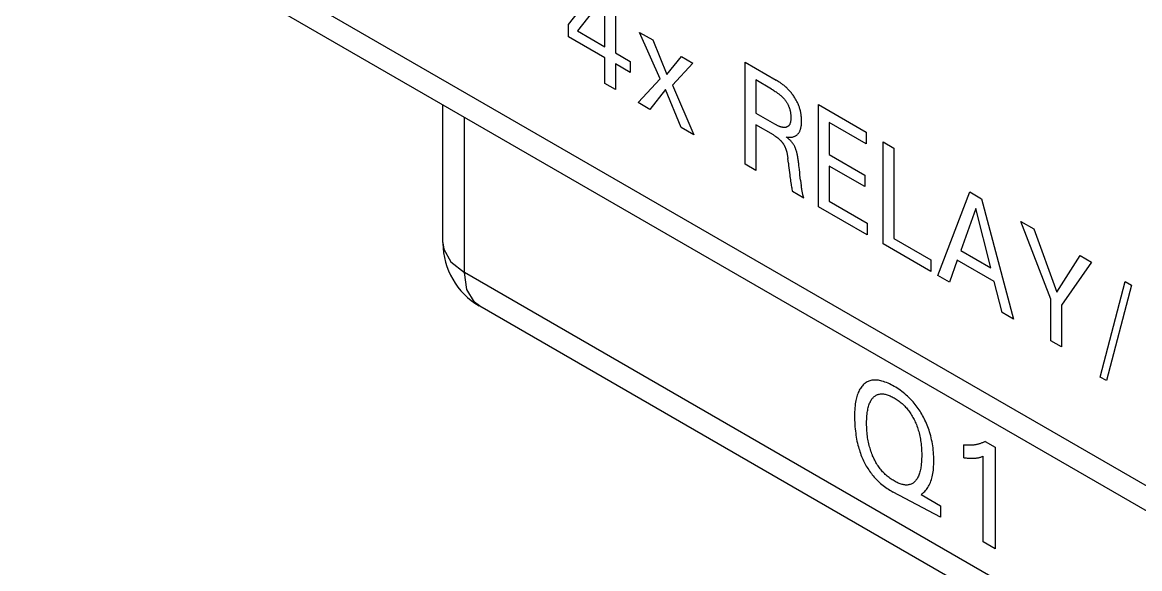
# Model space of a CAD drawing. Extents: x 0 to 420, y 0 to 297.
# Drawn here: x 165.49 to 180.68, y 142.13 to 149.56 of the extents above; entities that cross this region are included whole.
import ezdxf

# ---------------------------------------------------------------- set-up
doc = ezdxf.new("R2010")
doc.units = 0
doc.header["$LTSCALE"] = 23.1
doc.layers.add('40000_ISO', color=7, linetype='CONTINUOUS')

msp = doc.modelspace()

# ---------------------------------------------------------------- linework, layer by layer
at = {"layer": '40000_ISO', "color": 7, "linetype": 'CONTINUOUS'}
for p, q in [((189.18, 138.397), (165.492, 152.073)), ((189.387, 137.939), (165.699, 151.615)), ((172.917, 149.525), (173.386, 150.128)), ((173.554, 150.031), (173.554, 149.142)), ((173.412, 149.916), (173.041, 149.438)), ((173.412, 149.224), (173.412, 149.916)), ((172.917, 149.358), (172.917, 149.525)), ((173.412, 149.072), (172.917, 149.358)), ((173.041, 149.438), (173.412, 149.224)), ((174.163, 148.786), (173.884, 149.419)), ((173.884, 149.419), (174.064, 149.316)), ((174.064, 149.316), (174.256, 148.848)), ((173.412, 148.725), (173.412, 149.072)), ((173.554, 149.142), (173.755, 149.025)), ((173.755, 149.025), (173.755, 148.874)), ((174.256, 148.848), (174.451, 149.092)), ((174.451, 149.092), (174.608, 149.001)), ((175.317, 147.625), (175.317, 149.013)), ((175.317, 149.013), (175.741, 148.769)), ((173.554, 148.99), (173.554, 148.643)), ((173.755, 148.874), (173.554, 148.99)), ((174.608, 149.001), (174.33, 148.699)), ((173.554, 148.643), (173.412, 148.725)), ((173.864, 148.464), (174.163, 148.786)), ((175.462, 148.772), (175.462, 148.32)), ((175.677, 148.648), (175.462, 148.772)), ((175.754, 148.761), (175.741, 148.769)), ((175.767, 148.753), (175.754, 148.761)), ((175.78, 148.744), (175.767, 148.753)), ((175.793, 148.736), (175.78, 148.744)), ((175.806, 148.726), (175.793, 148.736)), ((175.819, 148.717), (175.806, 148.726)), ((175.832, 148.707), (175.819, 148.717)), ((174.235, 148.641), (174.024, 148.372)), ((174.448, 148.127), (174.235, 148.641)), ((174.33, 148.699), (174.62, 148.027)), ((175.677, 148.648), (175.69, 148.641)), ((175.69, 148.641), (175.702, 148.633)), ((175.702, 148.633), (175.714, 148.625)), ((175.714, 148.625), (175.727, 148.617)), ((175.727, 148.617), (175.739, 148.609)), ((175.739, 148.609), (175.751, 148.601)), ((175.751, 148.601), (175.76, 148.594)), ((175.76, 148.594), (175.769, 148.588)), ((175.769, 148.588), (175.777, 148.581)), ((175.777, 148.581), (175.786, 148.574)), ((175.786, 148.574), (175.795, 148.567)), ((175.795, 148.567), (175.803, 148.56)), ((175.803, 148.56), (175.812, 148.552)), ((175.843, 148.699), (175.832, 148.707)), ((175.853, 148.69), (175.843, 148.699)), ((175.863, 148.682), (175.853, 148.69)), ((175.873, 148.673), (175.863, 148.682)), ((175.883, 148.664), (175.873, 148.673)), ((175.892, 148.654), (175.883, 148.664)), ((175.902, 148.644), (175.892, 148.654)), ((175.912, 148.634), (175.902, 148.644)), ((175.921, 148.625), (175.912, 148.634)), ((175.929, 148.615), (175.921, 148.625)), ((175.938, 148.605), (175.929, 148.615)), ((175.947, 148.595), (175.938, 148.605)), ((175.955, 148.584), (175.947, 148.595)), ((175.963, 148.573), (175.955, 148.584)), ((175.971, 148.563), (175.963, 148.573)), ((175.979, 148.551), (175.971, 148.563)), ((171.209, 146.561), (171.209, 148.434)), ((174.024, 148.372), (173.864, 148.464)), ((175.812, 148.552), (175.818, 148.547)), ((175.818, 148.547), (175.824, 148.541)), ((175.824, 148.541), (175.83, 148.535)), ((175.83, 148.535), (175.835, 148.529)), ((175.835, 148.529), (175.841, 148.523)), ((175.841, 148.523), (175.847, 148.516)), ((175.847, 148.516), (175.853, 148.51)), ((175.853, 148.51), (175.858, 148.503)), ((175.858, 148.503), (175.863, 148.497)), ((175.863, 148.497), (175.868, 148.491)), ((175.868, 148.491), (175.872, 148.484)), ((175.872, 148.484), (175.877, 148.478)), ((175.877, 148.478), (175.881, 148.471)), ((175.881, 148.471), (175.885, 148.465)), ((175.885, 148.465), (175.889, 148.458)), ((175.889, 148.458), (175.893, 148.451)), ((175.893, 148.451), (175.897, 148.444)), ((175.897, 148.444), (175.9, 148.437)), ((175.9, 148.437), (175.904, 148.43)), ((175.904, 148.43), (175.907, 148.423)), ((175.907, 148.423), (175.91, 148.415)), ((175.91, 148.415), (175.913, 148.408)), ((175.913, 148.408), (175.916, 148.4)), ((175.986, 148.541), (175.979, 148.551)), ((175.992, 148.531), (175.986, 148.541)), ((175.999, 148.521), (175.992, 148.531)), ((176.005, 148.51), (175.999, 148.521)), ((176.011, 148.499), (176.005, 148.51)), ((176.017, 148.489), (176.011, 148.499)), ((176.023, 148.478), (176.017, 148.489)), ((176.028, 148.467), (176.023, 148.478)), ((176.033, 148.456), (176.028, 148.467)), ((176.038, 148.445), (176.033, 148.456)), ((176.043, 148.434), (176.038, 148.445)), ((176.048, 148.422), (176.043, 148.434)), ((176.052, 148.411), (176.048, 148.422)), ((176.056, 148.4), (176.052, 148.411)), ((176.316, 147.048), (176.316, 148.437)), ((176.316, 148.437), (176.964, 148.062)), ((171.502, 146.153), (171.502, 148.264)), ((175.462, 148.32), (175.716, 148.174)), ((175.916, 148.4), (175.919, 148.393)), ((175.919, 148.393), (175.921, 148.385)), ((175.921, 148.385), (175.924, 148.378)), ((175.924, 148.378), (175.926, 148.371)), ((175.926, 148.371), (175.928, 148.363)), ((175.928, 148.363), (175.93, 148.356)), ((175.93, 148.356), (175.931, 148.348)), ((175.931, 148.348), (175.933, 148.339)), ((175.933, 148.339), (175.935, 148.33)), ((175.935, 148.33), (175.936, 148.321)), ((175.936, 148.321), (175.937, 148.312)), ((175.937, 148.312), (175.938, 148.303)), ((175.938, 148.303), (175.939, 148.294)), ((175.939, 148.294), (175.94, 148.285)), ((175.94, 148.285), (175.94, 148.276)), ((175.94, 148.276), (175.94, 148.267)), ((175.94, 148.267), (175.94, 148.259)), ((175.94, 148.259), (175.94, 148.252)), ((176.059, 148.388), (176.056, 148.4)), ((176.063, 148.377), (176.059, 148.388)), ((176.066, 148.366), (176.063, 148.377)), ((176.069, 148.354), (176.066, 148.366)), ((176.072, 148.343), (176.069, 148.354)), ((176.074, 148.332), (176.072, 148.343)), ((176.077, 148.318), (176.074, 148.332)), ((176.079, 148.305), (176.077, 148.318)), ((176.081, 148.291), (176.079, 148.305)), ((176.082, 148.278), (176.081, 148.291)), ((176.084, 148.265), (176.082, 148.278)), ((176.085, 148.252), (176.084, 148.265)), ((174.62, 148.027), (174.448, 148.127)), ((175.462, 148.163), (175.462, 147.541)), ((175.702, 148.025), (175.462, 148.163)), ((175.724, 148.17), (175.716, 148.174)), ((175.732, 148.165), (175.724, 148.17)), ((175.739, 148.161), (175.732, 148.165)), ((175.747, 148.157), (175.739, 148.161)), ((175.755, 148.153), (175.747, 148.157)), ((175.763, 148.149), (175.755, 148.153)), ((175.771, 148.145), (175.763, 148.149)), ((175.779, 148.142), (175.771, 148.145)), ((175.787, 148.139), (175.779, 148.142)), ((175.795, 148.136), (175.787, 148.139)), ((175.803, 148.133), (175.795, 148.136)), ((175.81, 148.131), (175.803, 148.133)), ((175.818, 148.129), (175.81, 148.131)), ((175.826, 148.128), (175.818, 148.129)), ((175.833, 148.127), (175.826, 148.128)), ((175.841, 148.126), (175.833, 148.127)), ((175.846, 148.126), (175.841, 148.126)), ((175.85, 148.126), (175.846, 148.126)), ((175.855, 148.126), (175.85, 148.126)), ((175.86, 148.126), (175.855, 148.126)), ((175.865, 148.127), (175.86, 148.126)), ((175.87, 148.127), (175.865, 148.127)), ((175.874, 148.128), (175.87, 148.127)), ((175.879, 148.13), (175.874, 148.128)), ((175.883, 148.131), (175.879, 148.13)), ((175.887, 148.133), (175.883, 148.131)), ((175.891, 148.135), (175.887, 148.133)), ((175.895, 148.137), (175.891, 148.135)), ((175.899, 148.139), (175.895, 148.137)), ((175.903, 148.142), (175.899, 148.139)), ((175.906, 148.144), (175.903, 148.142)), ((175.909, 148.147), (175.906, 148.144)), ((175.912, 148.151), (175.909, 148.147)), ((175.915, 148.154), (175.912, 148.151)), ((175.918, 148.158), (175.915, 148.154)), ((175.921, 148.163), (175.918, 148.158)), ((175.924, 148.167), (175.921, 148.163)), ((175.926, 148.172), (175.924, 148.167)), ((175.928, 148.177), (175.926, 148.172)), ((175.93, 148.183), (175.928, 148.177)), ((175.932, 148.188), (175.93, 148.183)), ((175.933, 148.194), (175.932, 148.188)), ((175.935, 148.2), (175.933, 148.194)), ((175.936, 148.206), (175.935, 148.2)), ((175.937, 148.212), (175.936, 148.206)), ((175.938, 148.219), (175.937, 148.212)), ((175.939, 148.225), (175.938, 148.219)), ((175.94, 148.238), (175.939, 148.232)), ((175.939, 148.232), (175.939, 148.225)), ((175.94, 148.252), (175.94, 148.245)), ((175.94, 148.245), (175.94, 148.238)), ((176.07, 148.097), (176.072, 148.105)), ((176.072, 148.105), (176.075, 148.114)), ((176.075, 148.114), (176.077, 148.124)), ((176.077, 148.124), (176.079, 148.135)), ((176.079, 148.135), (176.081, 148.145)), ((176.081, 148.145), (176.083, 148.156)), ((176.083, 148.156), (176.084, 148.167)), ((176.084, 148.167), (176.085, 148.178)), ((176.085, 148.239), (176.085, 148.252)), ((176.086, 148.226), (176.085, 148.239)), ((176.085, 148.19), (176.086, 148.201)), ((176.085, 148.178), (176.085, 148.19)), ((176.086, 148.213), (176.086, 148.226)), ((176.086, 148.201), (176.086, 148.213)), ((176.461, 148.195), (176.461, 147.757)), ((176.964, 147.905), (176.461, 148.195)), ((175.702, 148.025), (175.708, 148.021)), ((175.708, 148.021), (175.715, 148.017)), ((175.715, 148.017), (175.721, 148.013)), ((175.721, 148.013), (175.727, 148.009)), ((175.727, 148.009), (175.733, 148.005)), ((175.733, 148.005), (175.74, 148.001)), ((175.74, 148.001), (175.746, 147.996)), ((175.746, 147.996), (175.752, 147.992)), ((175.752, 147.992), (175.758, 147.987)), ((175.758, 147.987), (175.763, 147.984)), ((175.763, 147.984), (175.767, 147.98)), ((175.767, 147.98), (175.772, 147.976)), ((175.772, 147.976), (175.777, 147.972)), ((175.777, 147.972), (175.781, 147.968)), ((175.781, 147.968), (175.786, 147.964)), ((175.786, 147.964), (175.79, 147.96)), ((175.79, 147.96), (175.795, 147.955)), ((175.795, 147.955), (175.799, 147.951)), ((175.799, 147.951), (175.804, 147.946)), ((175.884, 147.991), (175.876, 147.997)), ((175.876, 147.997), (175.886, 147.995)), ((175.893, 147.984), (175.884, 147.991)), ((175.886, 147.995), (175.896, 147.994)), ((175.902, 147.977), (175.893, 147.984)), ((175.896, 147.994), (175.906, 147.993)), ((175.91, 147.97), (175.902, 147.977)), ((175.906, 147.993), (175.916, 147.992)), ((175.919, 147.962), (175.91, 147.97)), ((175.916, 147.992), (175.926, 147.992)), ((175.925, 147.957), (175.919, 147.962)), ((175.931, 147.951), (175.925, 147.957)), ((175.926, 147.992), (175.935, 147.993)), ((175.937, 147.945), (175.931, 147.951)), ((175.935, 147.993), (175.945, 147.993)), ((175.945, 147.993), (175.954, 147.995)), ((175.954, 147.995), (175.962, 147.996)), ((175.962, 147.996), (175.971, 147.998)), ((175.971, 147.998), (175.979, 148.001)), ((175.979, 148.001), (175.987, 148.004)), ((175.987, 148.004), (175.994, 148.007)), ((175.994, 148.007), (176.001, 148.01)), ((176.001, 148.01), (176.007, 148.014)), ((176.007, 148.014), (176.014, 148.018)), ((176.014, 148.018), (176.02, 148.023)), ((176.02, 148.023), (176.026, 148.027)), ((176.026, 148.027), (176.032, 148.033)), ((176.032, 148.033), (176.037, 148.038)), ((176.037, 148.038), (176.042, 148.044)), ((176.042, 148.044), (176.047, 148.051)), ((176.047, 148.051), (176.051, 148.058)), ((176.051, 148.058), (176.056, 148.065)), ((176.056, 148.065), (176.06, 148.072)), ((176.06, 148.072), (176.063, 148.08)), ((176.063, 148.08), (176.067, 148.088)), ((176.067, 148.088), (176.07, 148.097)), ((176.964, 148.062), (176.964, 147.905)), ((175.804, 147.946), (175.807, 147.943)), ((175.807, 147.943), (175.81, 147.939)), ((175.81, 147.939), (175.814, 147.935)), ((175.814, 147.935), (175.817, 147.931)), ((175.817, 147.931), (175.82, 147.927)), ((175.82, 147.927), (175.824, 147.923)), ((175.824, 147.923), (175.827, 147.919)), ((175.827, 147.919), (175.83, 147.915)), ((175.83, 147.915), (175.833, 147.91)), ((175.833, 147.91), (175.836, 147.906)), ((175.836, 147.906), (175.839, 147.901)), ((175.839, 147.901), (175.842, 147.897)), ((175.842, 147.897), (175.844, 147.892)), ((175.844, 147.892), (175.847, 147.887)), ((175.847, 147.887), (175.85, 147.882)), ((175.85, 147.882), (175.852, 147.877)), ((175.852, 147.877), (175.855, 147.872)), ((175.855, 147.872), (175.857, 147.867)), ((175.857, 147.867), (175.86, 147.862)), ((175.86, 147.862), (175.862, 147.857)), ((175.862, 147.857), (175.864, 147.852)), ((175.864, 147.852), (175.866, 147.846)), ((175.866, 147.846), (175.869, 147.84)), ((175.869, 147.84), (175.871, 147.833)), ((175.871, 147.833), (175.873, 147.826)), ((175.873, 147.826), (175.875, 147.82)), ((175.875, 147.82), (175.878, 147.813)), ((175.878, 147.813), (175.879, 147.806)), ((175.879, 147.806), (175.881, 147.8)), ((175.881, 147.8), (175.883, 147.793)), ((175.942, 147.939), (175.937, 147.945)), ((175.948, 147.932), (175.942, 147.939)), ((175.954, 147.926), (175.948, 147.932)), ((175.958, 147.92), (175.954, 147.926)), ((175.963, 147.914), (175.958, 147.92)), ((175.968, 147.908), (175.963, 147.914)), ((175.972, 147.902), (175.968, 147.908)), ((175.976, 147.895), (175.972, 147.902)), ((175.98, 147.888), (175.976, 147.895)), ((175.984, 147.882), (175.98, 147.888)), ((175.988, 147.875), (175.984, 147.882)), ((175.992, 147.868), (175.988, 147.875)), ((175.995, 147.86), (175.992, 147.868)), ((175.998, 147.853), (175.995, 147.86)), ((176.001, 147.846), (175.998, 147.853)), ((176.004, 147.839), (176.001, 147.846)), ((176.007, 147.831), (176.004, 147.839)), ((176.009, 147.824), (176.007, 147.831)), ((176.013, 147.813), (176.009, 147.824)), ((176.016, 147.803), (176.013, 147.813)), ((176.019, 147.792), (176.016, 147.803)), ((177.195, 146.541), (177.195, 147.929)), ((177.195, 147.929), (177.34, 147.845)), ((177.34, 147.845), (177.34, 146.614)), ((175.883, 147.793), (175.885, 147.787)), ((175.885, 147.787), (175.886, 147.78)), ((175.886, 147.78), (175.888, 147.771)), ((175.888, 147.771), (175.89, 147.762)), ((175.89, 147.762), (175.892, 147.754)), ((175.892, 147.754), (175.893, 147.745)), ((175.893, 147.745), (175.894, 147.736)), ((175.894, 147.736), (175.896, 147.728)), ((175.896, 147.728), (175.897, 147.719)), ((175.897, 147.719), (175.898, 147.711)), ((175.898, 147.711), (175.899, 147.702)), ((175.906, 147.64), (175.899, 147.702)), ((176.022, 147.782), (176.019, 147.792)), ((176.025, 147.771), (176.022, 147.782)), ((176.027, 147.761), (176.025, 147.771)), ((176.029, 147.75), (176.027, 147.761)), ((176.032, 147.74), (176.029, 147.75)), ((176.034, 147.725), (176.032, 147.74)), ((176.037, 147.71), (176.034, 147.725)), ((176.039, 147.695), (176.037, 147.71)), ((176.041, 147.681), (176.039, 147.695)), ((176.043, 147.666), (176.041, 147.681)), ((176.045, 147.651), (176.043, 147.666)), ((176.047, 147.637), (176.045, 147.651)), ((176.461, 147.757), (176.945, 147.478)), ((175.462, 147.541), (175.317, 147.625)), ((175.906, 147.64), (175.909, 147.609)), ((175.909, 147.609), (175.913, 147.577)), ((175.913, 147.577), (175.917, 147.545)), ((175.917, 147.545), (175.921, 147.513)), ((175.921, 147.513), (175.925, 147.48)), ((176.05, 147.609), (176.047, 147.637)), ((176.056, 147.553), (176.05, 147.609)), ((176.06, 147.515), (176.056, 147.553)), ((176.064, 147.478), (176.06, 147.515)), ((176.461, 147.6), (176.461, 147.122)), ((176.945, 147.321), (176.461, 147.6)), ((175.925, 147.48), (175.927, 147.459)), ((175.927, 147.459), (175.93, 147.438)), ((175.93, 147.438), (175.933, 147.416)), ((175.933, 147.416), (175.936, 147.395)), ((175.936, 147.395), (175.94, 147.373)), ((175.94, 147.373), (175.943, 147.352)), ((175.943, 147.352), (175.946, 147.335)), ((176.072, 147.409), (176.064, 147.478)), ((176.072, 147.409), (176.082, 147.333)), ((176.945, 147.478), (176.945, 147.321)), ((175.946, 147.335), (175.949, 147.319)), ((175.949, 147.319), (175.952, 147.303)), ((175.952, 147.303), (175.955, 147.287)), ((175.955, 147.287), (175.958, 147.27)), ((175.958, 147.27), (175.961, 147.254)), ((176.116, 147.165), (175.961, 147.254)), ((176.083, 147.323), (176.082, 147.333)), ((176.085, 147.313), (176.083, 147.323)), ((176.086, 147.303), (176.085, 147.313)), ((176.088, 147.292), (176.086, 147.303)), ((176.09, 147.282), (176.088, 147.292)), ((176.091, 147.272), (176.09, 147.282)), ((176.093, 147.264), (176.091, 147.272)), ((176.094, 147.257), (176.093, 147.264)), ((176.095, 147.25), (176.094, 147.257)), ((176.097, 147.242), (176.095, 147.25)), ((176.098, 147.235), (176.097, 147.242)), ((176.1, 147.227), (176.098, 147.235)), ((176.101, 147.22), (176.1, 147.227)), ((176.103, 147.212), (176.101, 147.22)), ((176.104, 147.206), (176.103, 147.212)), ((176.106, 147.2), (176.104, 147.206)), ((176.107, 147.195), (176.106, 147.2)), ((176.109, 147.189), (176.107, 147.195)), ((177.936, 146.113), (178.373, 147.249)), ((178.373, 147.249), (178.532, 147.157)), ((176.111, 147.183), (176.109, 147.189)), ((176.112, 147.177), (176.111, 147.183)), ((176.114, 147.171), (176.112, 147.177)), ((176.116, 147.165), (176.114, 147.171)), ((176.978, 146.666), (176.316, 147.048)), ((176.461, 147.122), (176.978, 146.824)), ((178.532, 147.157), (178.969, 145.517)), ((178.453, 147.023), (178.25, 146.451)), ((178.658, 146.216), (178.453, 147.023)), ((176.978, 146.824), (176.978, 146.666)), ((179.473, 145.791), (179.065, 146.849)), ((179.065, 146.849), (179.243, 146.747)), ((179.243, 146.747), (179.556, 145.888)), ((177.34, 146.614), (177.843, 146.324)), ((171.209, 146.561), (171.21, 146.557)), ((171.21, 146.557), (171.221, 146.472)), ((171.221, 146.472), (171.318, 146.3)), ((177.843, 146.167), (177.195, 146.541)), ((178.25, 146.451), (178.658, 146.216)), ((171.318, 146.3), (171.502, 146.153)), ((177.843, 146.324), (177.843, 146.167)), ((178.203, 146.321), (178.097, 146.02)), ((178.704, 146.032), (178.203, 146.321)), ((179.556, 145.888), (179.871, 146.384)), ((180.025, 146.295), (179.618, 145.708)), ((179.871, 146.384), (180.025, 146.295)), ((171.537, 145.92), (171.502, 146.153)), ((195.191, 132.477), (171.502, 146.153)), ((178.097, 146.02), (177.936, 146.113)), ((178.811, 145.608), (178.704, 146.032)), ((180.147, 144.732), (180.485, 146.029)), ((180.571, 145.98), (180.233, 144.683)), ((180.485, 146.029), (180.571, 145.98)), ((171.638, 145.75), (171.537, 145.92)), ((171.705, 145.698), (171.638, 145.75)), ((171.71, 145.695), (171.705, 145.698)), ((195.398, 132.019), (171.71, 145.695)), ((179.473, 145.226), (179.473, 145.791)), ((179.618, 145.708), (179.618, 145.142)), ((178.969, 145.517), (178.811, 145.608)), ((179.618, 145.142), (179.473, 145.226)), ((176.913, 144.614), (176.903, 144.603)), ((176.923, 144.625), (176.913, 144.614)), ((176.934, 144.635), (176.923, 144.625)), ((176.944, 144.643), (176.934, 144.635)), ((176.955, 144.651), (176.944, 144.643)), ((176.966, 144.659), (176.955, 144.651)), ((176.978, 144.665), (176.966, 144.659)), ((176.99, 144.671), (176.978, 144.665)), ((177.002, 144.676), (176.99, 144.671)), ((177.015, 144.681), (177.002, 144.676)), ((177.028, 144.684), (177.015, 144.681)), ((177.042, 144.687), (177.028, 144.684)), ((177.056, 144.689), (177.042, 144.687)), ((177.07, 144.69), (177.056, 144.689)), ((177.085, 144.691), (177.07, 144.69)), ((177.1, 144.69), (177.085, 144.691)), ((177.115, 144.689), (177.1, 144.69)), ((177.131, 144.687), (177.115, 144.689)), ((177.147, 144.684), (177.131, 144.687)), ((177.162, 144.681), (177.147, 144.684)), ((177.178, 144.677), (177.162, 144.681)), ((177.199, 144.671), (177.178, 144.677)), ((177.219, 144.664), (177.199, 144.671)), ((177.24, 144.656), (177.219, 144.664)), ((177.261, 144.647), (177.24, 144.656)), ((177.281, 144.638), (177.261, 144.647)), ((177.302, 144.627), (177.281, 144.638)), ((177.323, 144.616), (177.302, 144.627)), ((177.344, 144.604), (177.323, 144.616)), ((180.233, 144.683), (180.147, 144.732)), ((176.837, 144.468), (176.832, 144.45)), ((176.843, 144.486), (176.837, 144.468)), ((176.849, 144.503), (176.843, 144.486)), ((176.855, 144.52), (176.849, 144.503)), ((176.863, 144.536), (176.855, 144.52)), ((176.87, 144.551), (176.863, 144.536)), ((176.877, 144.565), (176.87, 144.551)), ((176.885, 144.578), (176.877, 144.565)), ((176.894, 144.591), (176.885, 144.578)), ((176.903, 144.603), (176.894, 144.591)), ((177.058, 144.451), (177.065, 144.458)), ((177.065, 144.458), (177.073, 144.465)), ((177.073, 144.465), (177.081, 144.472)), ((177.081, 144.472), (177.089, 144.478)), ((177.089, 144.478), (177.098, 144.483)), ((177.098, 144.483), (177.107, 144.488)), ((177.107, 144.488), (177.117, 144.492)), ((177.117, 144.492), (177.126, 144.496)), ((177.126, 144.496), (177.136, 144.498)), ((177.136, 144.498), (177.146, 144.5)), ((177.146, 144.5), (177.157, 144.502)), ((177.157, 144.502), (177.168, 144.502)), ((177.168, 144.502), (177.179, 144.502)), ((177.179, 144.502), (177.19, 144.502)), ((177.19, 144.502), (177.201, 144.501)), ((177.201, 144.501), (177.212, 144.499)), ((177.212, 144.499), (177.224, 144.497)), ((177.224, 144.497), (177.237, 144.494)), ((177.237, 144.494), (177.25, 144.49)), ((177.25, 144.49), (177.263, 144.485)), ((177.263, 144.485), (177.277, 144.48)), ((177.277, 144.48), (177.29, 144.475)), ((177.29, 144.475), (177.304, 144.468)), ((177.304, 144.468), (177.317, 144.462)), ((177.317, 144.462), (177.331, 144.454)), ((177.365, 144.592), (177.344, 144.604)), ((177.386, 144.579), (177.365, 144.592)), ((177.406, 144.566), (177.386, 144.579)), ((177.427, 144.551), (177.406, 144.566)), ((177.447, 144.536), (177.427, 144.551)), ((177.468, 144.521), (177.447, 144.536)), ((177.488, 144.504), (177.468, 144.521)), ((177.508, 144.487), (177.488, 144.504)), ((177.524, 144.473), (177.508, 144.487)), ((177.54, 144.458), (177.524, 144.473)), ((177.555, 144.443), (177.54, 144.458)), ((176.81, 144.313), (176.808, 144.286)), ((176.813, 144.34), (176.81, 144.313)), ((176.816, 144.366), (176.813, 144.34)), ((176.82, 144.392), (176.816, 144.366)), ((176.823, 144.412), (176.82, 144.392)), ((176.828, 144.431), (176.823, 144.412)), ((176.832, 144.45), (176.828, 144.431)), ((176.988, 144.3), (176.992, 144.316)), ((176.992, 144.316), (176.996, 144.332)), ((176.996, 144.332), (177.001, 144.347)), ((177.001, 144.347), (177.006, 144.362)), ((177.006, 144.362), (177.011, 144.375)), ((177.011, 144.375), (177.017, 144.387)), ((177.017, 144.387), (177.023, 144.4)), ((177.023, 144.4), (177.029, 144.411)), ((177.029, 144.411), (177.036, 144.422)), ((177.036, 144.422), (177.043, 144.433)), ((177.043, 144.433), (177.051, 144.443)), ((177.051, 144.443), (177.058, 144.451)), ((177.331, 144.454), (177.344, 144.447)), ((177.344, 144.447), (177.358, 144.439)), ((177.358, 144.439), (177.371, 144.43)), ((177.371, 144.43), (177.385, 144.421)), ((177.385, 144.421), (177.398, 144.412)), ((177.398, 144.412), (177.412, 144.402)), ((177.412, 144.402), (177.425, 144.392)), ((177.425, 144.392), (177.438, 144.381)), ((177.438, 144.381), (177.452, 144.37)), ((177.452, 144.37), (177.465, 144.358)), ((177.465, 144.358), (177.476, 144.347)), ((177.476, 144.347), (177.488, 144.335)), ((177.488, 144.335), (177.499, 144.323)), ((177.499, 144.323), (177.51, 144.311)), ((177.51, 144.311), (177.521, 144.298)), ((177.571, 144.427), (177.555, 144.443)), ((177.586, 144.411), (177.571, 144.427)), ((177.601, 144.395), (177.586, 144.411)), ((177.616, 144.377), (177.601, 144.395)), ((177.63, 144.36), (177.616, 144.377)), ((177.644, 144.342), (177.63, 144.36)), ((177.658, 144.324), (177.644, 144.342)), ((177.671, 144.305), (177.658, 144.324)), ((177.683, 144.287), (177.671, 144.305)), ((176.807, 144.258), (176.806, 144.23)), ((176.806, 144.23), (176.806, 144.202)), ((176.806, 144.202), (176.806, 144.173)), ((176.806, 144.173), (176.806, 144.144)), ((176.808, 144.286), (176.807, 144.258)), ((176.97, 144.13), (176.971, 144.154)), ((176.971, 144.154), (176.972, 144.179)), ((176.972, 144.179), (176.974, 144.203)), ((176.974, 144.203), (176.976, 144.226)), ((176.976, 144.226), (176.979, 144.249)), ((176.979, 144.249), (176.982, 144.266)), ((176.982, 144.266), (176.985, 144.283)), ((176.985, 144.283), (176.988, 144.3)), ((177.521, 144.298), (177.532, 144.285)), ((177.532, 144.285), (177.543, 144.272)), ((177.543, 144.272), (177.553, 144.258)), ((177.553, 144.258), (177.563, 144.244)), ((177.563, 144.244), (177.572, 144.229)), ((177.572, 144.229), (177.582, 144.214)), ((177.582, 144.214), (177.591, 144.199)), ((177.591, 144.199), (177.6, 144.183)), ((177.6, 144.183), (177.608, 144.168)), ((177.608, 144.168), (177.616, 144.152)), ((177.616, 144.152), (177.624, 144.136)), ((177.696, 144.267), (177.683, 144.287)), ((177.708, 144.248), (177.696, 144.267)), ((177.72, 144.228), (177.708, 144.248)), ((177.731, 144.208), (177.72, 144.228)), ((177.742, 144.188), (177.731, 144.208)), ((177.752, 144.168), (177.742, 144.188)), ((177.763, 144.146), (177.752, 144.168)), ((176.806, 144.144), (176.808, 144.114)), ((176.808, 144.114), (176.809, 144.085)), ((176.809, 144.085), (176.811, 144.055)), ((176.811, 144.055), (176.814, 144.025)), ((176.814, 144.025), (176.817, 143.994)), ((176.97, 144.105), (176.97, 144.13)), ((176.97, 144.079), (176.97, 144.105)), ((176.971, 144.054), (176.97, 144.079)), ((176.972, 144.028), (176.971, 144.054)), ((176.974, 144.001), (176.972, 144.028)), ((176.976, 143.975), (176.974, 144.001)), ((177.624, 144.136), (177.631, 144.12)), ((177.631, 144.12), (177.638, 144.104)), ((177.638, 144.104), (177.646, 144.085)), ((177.646, 144.085), (177.653, 144.066)), ((177.653, 144.066), (177.66, 144.047)), ((177.66, 144.047), (177.666, 144.028)), ((177.666, 144.028), (177.672, 144.009)), ((177.672, 144.009), (177.678, 143.99)), ((177.773, 144.123), (177.763, 144.146)), ((177.783, 144.101), (177.773, 144.123)), ((177.793, 144.079), (177.783, 144.101)), ((177.802, 144.056), (177.793, 144.079)), ((177.81, 144.033), (177.802, 144.056)), ((177.818, 144.011), (177.81, 144.033)), ((177.825, 143.988), (177.818, 144.011)), ((176.817, 143.994), (176.821, 143.968)), ((176.821, 143.968), (176.825, 143.941)), ((176.825, 143.941), (176.829, 143.914)), ((176.829, 143.914), (176.834, 143.887)), ((176.834, 143.887), (176.839, 143.859)), ((176.839, 143.859), (176.846, 143.832)), ((176.979, 143.948), (176.976, 143.975)), ((176.981, 143.928), (176.979, 143.948)), ((176.984, 143.907), (176.981, 143.928)), ((176.988, 143.886), (176.984, 143.907)), ((176.991, 143.865), (176.988, 143.886)), ((176.996, 143.844), (176.991, 143.865)), ((177.678, 143.99), (177.683, 143.971)), ((177.683, 143.971), (177.688, 143.95)), ((177.688, 143.95), (177.693, 143.929)), ((177.693, 143.929), (177.697, 143.909)), ((177.697, 143.909), (177.701, 143.888)), ((177.701, 143.888), (177.704, 143.868)), ((177.704, 143.868), (177.707, 143.847)), ((177.707, 143.847), (177.71, 143.827)), ((177.833, 143.96), (177.825, 143.988)), ((177.841, 143.933), (177.833, 143.96)), ((177.848, 143.905), (177.841, 143.933)), ((177.854, 143.878), (177.848, 143.905)), ((177.86, 143.851), (177.854, 143.878)), ((177.865, 143.824), (177.86, 143.851)), ((178.572, 143.851), (178.564, 143.846)), ((178.58, 143.855), (178.572, 143.851)), ((178.58, 143.855), (178.717, 143.776)), ((176.846, 143.832), (176.852, 143.804)), ((176.852, 143.804), (176.858, 143.783)), ((176.858, 143.783), (176.864, 143.761)), ((176.864, 143.761), (176.871, 143.74)), ((176.871, 143.74), (176.878, 143.718)), ((176.878, 143.718), (176.885, 143.696)), ((176.885, 143.696), (176.893, 143.675)), ((177, 143.823), (176.996, 143.844)), ((177.005, 143.802), (177, 143.823)), ((177.01, 143.783), (177.005, 143.802)), ((177.016, 143.764), (177.01, 143.783)), ((177.022, 143.745), (177.016, 143.764)), ((177.028, 143.725), (177.022, 143.745)), ((177.035, 143.706), (177.028, 143.725)), ((177.042, 143.687), (177.035, 143.706)), ((177.71, 143.827), (177.713, 143.801)), ((177.713, 143.801), (177.715, 143.775)), ((177.715, 143.775), (177.717, 143.749)), ((177.717, 143.749), (177.718, 143.723)), ((177.718, 143.723), (177.719, 143.698)), ((177.719, 143.698), (177.719, 143.673)), ((177.869, 143.797), (177.865, 143.824)), ((177.873, 143.767), (177.869, 143.797)), ((177.876, 143.737), (177.873, 143.767)), ((177.879, 143.708), (177.876, 143.737)), ((177.881, 143.679), (177.879, 143.708)), ((178.292, 143.635), (178.292, 143.808)), ((178.303, 143.807), (178.292, 143.808)), ((178.314, 143.805), (178.303, 143.807)), ((178.324, 143.805), (178.314, 143.805)), ((178.335, 143.804), (178.324, 143.805)), ((178.345, 143.803), (178.335, 143.804)), ((178.356, 143.803), (178.345, 143.803)), ((178.366, 143.803), (178.356, 143.803)), ((178.376, 143.803), (178.366, 143.803)), ((178.386, 143.803), (178.376, 143.803)), ((178.396, 143.804), (178.386, 143.803)), ((178.406, 143.805), (178.396, 143.804)), ((178.416, 143.806), (178.406, 143.805)), ((178.426, 143.807), (178.416, 143.806)), ((178.436, 143.808), (178.426, 143.807)), ((178.445, 143.809), (178.436, 143.808)), ((178.455, 143.811), (178.445, 143.809)), ((178.464, 143.813), (178.455, 143.811)), ((178.474, 143.815), (178.464, 143.813)), ((178.483, 143.817), (178.474, 143.815)), ((178.492, 143.82), (178.483, 143.817)), ((178.502, 143.822), (178.492, 143.82)), ((178.511, 143.825), (178.502, 143.822)), ((178.52, 143.828), (178.511, 143.825)), ((178.529, 143.832), (178.52, 143.828)), ((178.538, 143.835), (178.529, 143.832)), ((178.546, 143.839), (178.538, 143.835)), ((178.555, 143.842), (178.546, 143.839)), ((178.564, 143.846), (178.555, 143.842)), ((178.717, 143.776), (178.717, 142.396)), ((176.893, 143.675), (176.902, 143.653)), ((176.902, 143.653), (176.911, 143.632)), ((176.911, 143.632), (176.919, 143.613)), ((176.919, 143.613), (176.927, 143.594)), ((176.927, 143.594), (176.936, 143.576)), ((176.936, 143.576), (176.946, 143.557)), ((176.946, 143.557), (176.956, 143.539)), ((177.049, 143.668), (177.042, 143.687)), ((177.052, 143.662), (177.049, 143.668)), ((177.059, 143.646), (177.052, 143.662)), ((177.066, 143.63), (177.059, 143.646)), ((177.073, 143.615), (177.066, 143.63)), ((177.081, 143.599), (177.073, 143.615)), ((177.089, 143.584), (177.081, 143.599)), ((177.097, 143.569), (177.089, 143.584)), ((177.106, 143.554), (177.097, 143.569)), ((177.115, 143.539), (177.106, 143.554)), ((177.713, 143.549), (177.71, 143.525)), ((177.715, 143.573), (177.713, 143.549)), ((177.717, 143.597), (177.715, 143.573)), ((177.718, 143.622), (177.717, 143.597)), ((177.719, 143.647), (177.718, 143.622)), ((177.719, 143.673), (177.719, 143.647)), ((177.882, 143.65), (177.881, 143.679)), ((177.883, 143.622), (177.882, 143.65)), ((177.882, 143.542), (177.883, 143.567)), ((177.883, 143.593), (177.883, 143.622)), ((177.883, 143.567), (177.883, 143.593)), ((178.292, 143.635), (178.307, 143.633)), ((178.307, 143.633), (178.322, 143.631)), ((178.322, 143.631), (178.337, 143.63)), ((178.337, 143.63), (178.352, 143.629)), ((178.352, 143.629), (178.366, 143.628)), ((178.366, 143.628), (178.377, 143.627)), ((178.377, 143.627), (178.388, 143.627)), ((178.388, 143.627), (178.398, 143.627)), ((178.398, 143.627), (178.409, 143.627)), ((178.409, 143.627), (178.419, 143.627)), ((178.419, 143.627), (178.43, 143.628)), ((178.43, 143.628), (178.439, 143.628)), ((178.439, 143.628), (178.448, 143.629)), ((178.448, 143.629), (178.457, 143.63)), ((178.457, 143.63), (178.466, 143.631)), ((178.466, 143.631), (178.474, 143.632)), ((178.474, 143.632), (178.483, 143.634)), ((178.483, 143.634), (178.491, 143.635)), ((178.491, 143.635), (178.498, 143.637)), ((178.498, 143.637), (178.506, 143.639)), ((178.506, 143.639), (178.514, 143.641)), ((178.514, 143.641), (178.522, 143.643)), ((178.522, 143.643), (178.53, 143.646)), ((178.53, 143.646), (178.543, 143.65)), ((178.543, 143.65), (178.556, 143.655)), ((178.556, 142.489), (178.556, 143.655)), ((176.956, 143.539), (176.966, 143.521)), ((176.966, 143.521), (176.976, 143.503)), ((176.976, 143.503), (176.987, 143.486)), ((176.987, 143.486), (176.998, 143.468)), ((176.998, 143.468), (177.01, 143.451)), ((177.01, 143.451), (177.022, 143.435)), ((177.022, 143.435), (177.034, 143.419)), ((177.034, 143.419), (177.046, 143.403)), ((177.046, 143.403), (177.059, 143.387)), ((177.125, 143.525), (177.115, 143.539)), ((177.134, 143.51), (177.125, 143.525)), ((177.145, 143.496), (177.134, 143.51)), ((177.155, 143.483), (177.145, 143.496)), ((177.166, 143.469), (177.155, 143.483)), ((177.177, 143.456), (177.166, 143.469)), ((177.188, 143.444), (177.177, 143.456)), ((177.199, 143.432), (177.188, 143.444)), ((177.211, 143.42), (177.199, 143.432)), ((177.223, 143.408), (177.211, 143.42)), ((177.236, 143.396), (177.223, 143.408)), ((177.249, 143.385), (177.236, 143.396)), ((177.679, 143.397), (177.673, 143.384)), ((177.684, 143.41), (177.679, 143.397)), ((177.689, 143.425), (177.684, 143.41)), ((177.694, 143.441), (177.689, 143.425)), ((177.698, 143.457), (177.694, 143.441)), ((177.701, 143.474), (177.698, 143.457)), ((177.705, 143.491), (177.701, 143.474)), ((177.708, 143.508), (177.705, 143.491)), ((177.71, 143.525), (177.708, 143.508)), ((177.861, 143.376), (177.866, 143.396)), ((177.866, 143.396), (177.87, 143.419)), ((177.87, 143.419), (177.874, 143.443)), ((177.874, 143.443), (177.877, 143.467)), ((177.877, 143.467), (177.879, 143.492)), ((177.879, 143.492), (177.881, 143.516)), ((177.881, 143.516), (177.882, 143.542)), ((177.059, 143.387), (177.072, 143.372)), ((177.072, 143.372), (177.086, 143.357)), ((177.086, 143.357), (177.099, 143.343)), ((177.099, 143.343), (177.113, 143.329)), ((177.113, 143.329), (177.127, 143.315)), ((177.127, 143.315), (177.141, 143.302)), ((177.141, 143.302), (177.158, 143.286)), ((177.158, 143.286), (177.176, 143.271)), ((177.176, 143.271), (177.194, 143.257)), ((177.194, 143.257), (177.212, 143.243)), ((177.212, 143.243), (177.23, 143.23)), ((177.262, 143.374), (177.249, 143.385)), ((177.276, 143.364), (177.262, 143.374)), ((177.289, 143.354), (177.276, 143.364)), ((177.303, 143.344), (177.289, 143.354)), ((177.317, 143.335), (177.303, 143.344)), ((177.33, 143.327), (177.317, 143.335)), ((177.344, 143.318), (177.33, 143.327)), ((177.358, 143.311), (177.344, 143.318)), ((177.372, 143.304), (177.358, 143.311)), ((177.385, 143.297), (177.372, 143.304)), ((177.399, 143.29), (177.385, 143.297)), ((177.412, 143.285), (177.399, 143.29)), ((177.426, 143.28), (177.412, 143.285)), ((177.439, 143.275), (177.426, 143.28)), ((177.452, 143.271), (177.439, 143.275)), ((177.466, 143.268), (177.452, 143.271)), ((177.477, 143.266), (177.466, 143.268)), ((177.489, 143.264), (177.477, 143.266)), ((177.5, 143.263), (177.489, 143.264)), ((177.512, 143.263), (177.5, 143.263)), ((177.523, 143.263), (177.512, 143.263)), ((177.533, 143.264), (177.523, 143.263)), ((177.544, 143.266), (177.533, 143.264)), ((177.554, 143.268), (177.544, 143.266)), ((177.564, 143.271), (177.554, 143.268)), ((177.574, 143.275), (177.564, 143.271)), ((177.583, 143.279), (177.574, 143.275)), ((177.593, 143.284), (177.583, 143.279)), ((177.601, 143.29), (177.593, 143.284)), ((177.61, 143.296), (177.601, 143.29)), ((177.618, 143.303), (177.61, 143.296)), ((177.625, 143.311), (177.618, 143.303)), ((177.633, 143.318), (177.625, 143.311)), ((177.64, 143.327), (177.633, 143.318)), ((177.647, 143.337), (177.64, 143.327)), ((177.655, 143.348), (177.647, 143.337)), ((177.661, 143.36), (177.655, 143.348)), ((177.668, 143.371), (177.661, 143.36)), ((177.673, 143.384), (177.668, 143.371)), ((177.803, 143.231), (177.812, 143.246)), ((177.812, 143.246), (177.821, 143.263)), ((177.821, 143.263), (177.829, 143.28)), ((177.829, 143.28), (177.837, 143.298)), ((177.837, 143.298), (177.844, 143.317)), ((177.844, 143.317), (177.85, 143.336)), ((177.85, 143.336), (177.856, 143.355)), ((177.856, 143.355), (177.861, 143.376)), ((177.23, 143.23), (177.249, 143.218)), ((177.249, 143.218), (177.267, 143.206)), ((177.267, 143.206), (177.285, 143.195)), ((177.285, 143.195), (177.303, 143.184)), ((177.303, 143.184), (177.319, 143.175)), ((177.319, 143.175), (177.332, 143.167)), ((177.975, 142.824), (177.332, 143.167)), ((177.722, 143.144), (177.71, 143.135)), ((177.71, 143.135), (177.975, 142.982)), ((177.722, 143.144), (177.735, 143.154)), ((177.735, 143.154), (177.748, 143.165)), ((177.748, 143.165), (177.76, 143.177)), ((177.76, 143.177), (177.771, 143.189)), ((177.771, 143.189), (177.782, 143.203)), ((177.782, 143.203), (177.793, 143.217)), ((177.793, 143.217), (177.803, 143.231)), ((177.975, 142.982), (177.975, 142.824)), ((178.717, 142.396), (178.556, 142.489))]:
    msp.add_line(p, q, dxfattribs=at)
msp.add_arc((172.209, 146.561), 1, 180.5449, 239.4554, dxfattribs=at)

doc.saveas('drawing.dxf')
